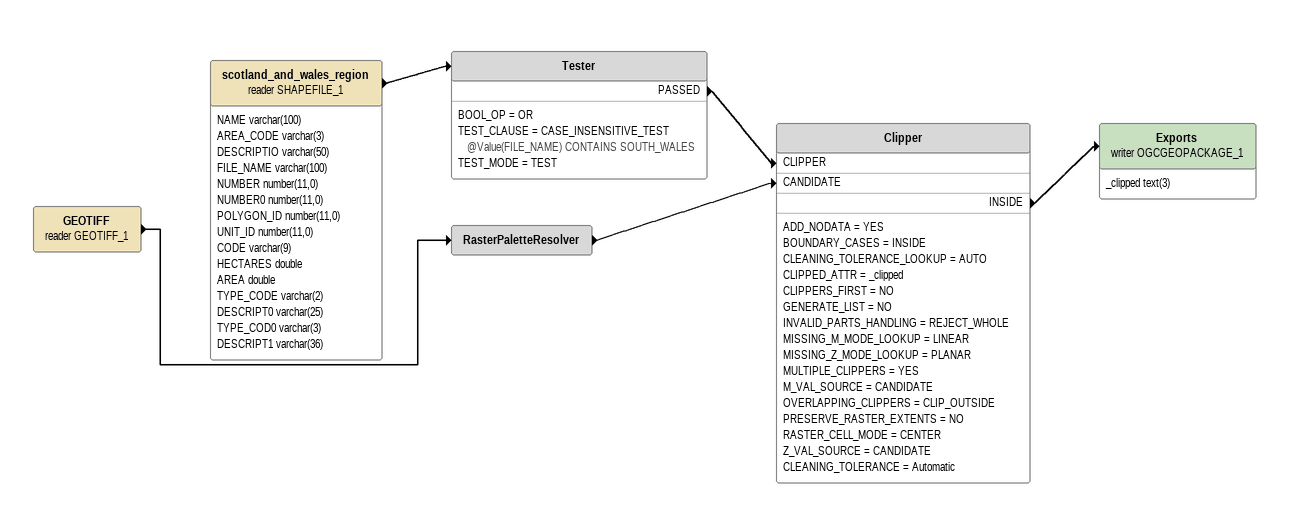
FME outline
GEOTIFF (reader GEOTIFF_1)
    -> RasterPaletteResolver
RasterPaletteResolver
    -> Clipper [CANDIDATE]
scotland_and_wales_region (reader SHAPEFILE_1)
    attributes: NAME varchar(100), AREA_CODE varchar(3), DESCRIPTIO varchar(50), FILE_NAME varchar(100), NUMBER number(11,0), NUMBER0 number(11,0), POLYGON_ID number(11,0), UNIT_ID number(11,0), CODE varchar(9), HECTARES double, AREA double, TYPE_CODE varchar(2), DESCRIPT0 varchar(25), TYPE_COD0 varchar(3), DESCRIPT1 varchar(36)
    -> Tester
Tester
    BOOL_OP = OR
    TEST_CLAUSE = CASE_INSENSITIVE_TEST @Value(FILE_NAME) CONTAINS SOUTH_WALES
    TEST_MODE = TEST
    PASSED -> Clipper [CLIPPER]
Clipper
    ADD_NODATA = YES
    BOUNDARY_CASES = INSIDE
    CLEANING_TOLERANCE_LOOKUP = AUTO
    CLIPPED_ATTR = _clipped
    CLIPPERS_FIRST = NO
    GENERATE_LIST = NO
    INVALID_PARTS_HANDLING = REJECT_WHOLE
    MISSING_M_MODE_LOOKUP = LINEAR
    MISSING_Z_MODE_LOOKUP = PLANAR
    MULTIPLE_CLIPPERS = YES
    M_VAL_SOURCE = CANDIDATE
    OVERLAPPING_CLIPPERS = CLIP_OUTSIDE
    PRESERVE_RASTER_EXTENTS = NO
    RASTER_CELL_MODE = CENTER
    Z_VAL_SOURCE = CANDIDATE
    CLEANING_TOLERANCE = Automatic
    INSIDE -> Exports (writer OGCGEOPACKAGE_1)
Exports (writer OGCGEOPACKAGE_1)
    attributes: _clipped text(3)
